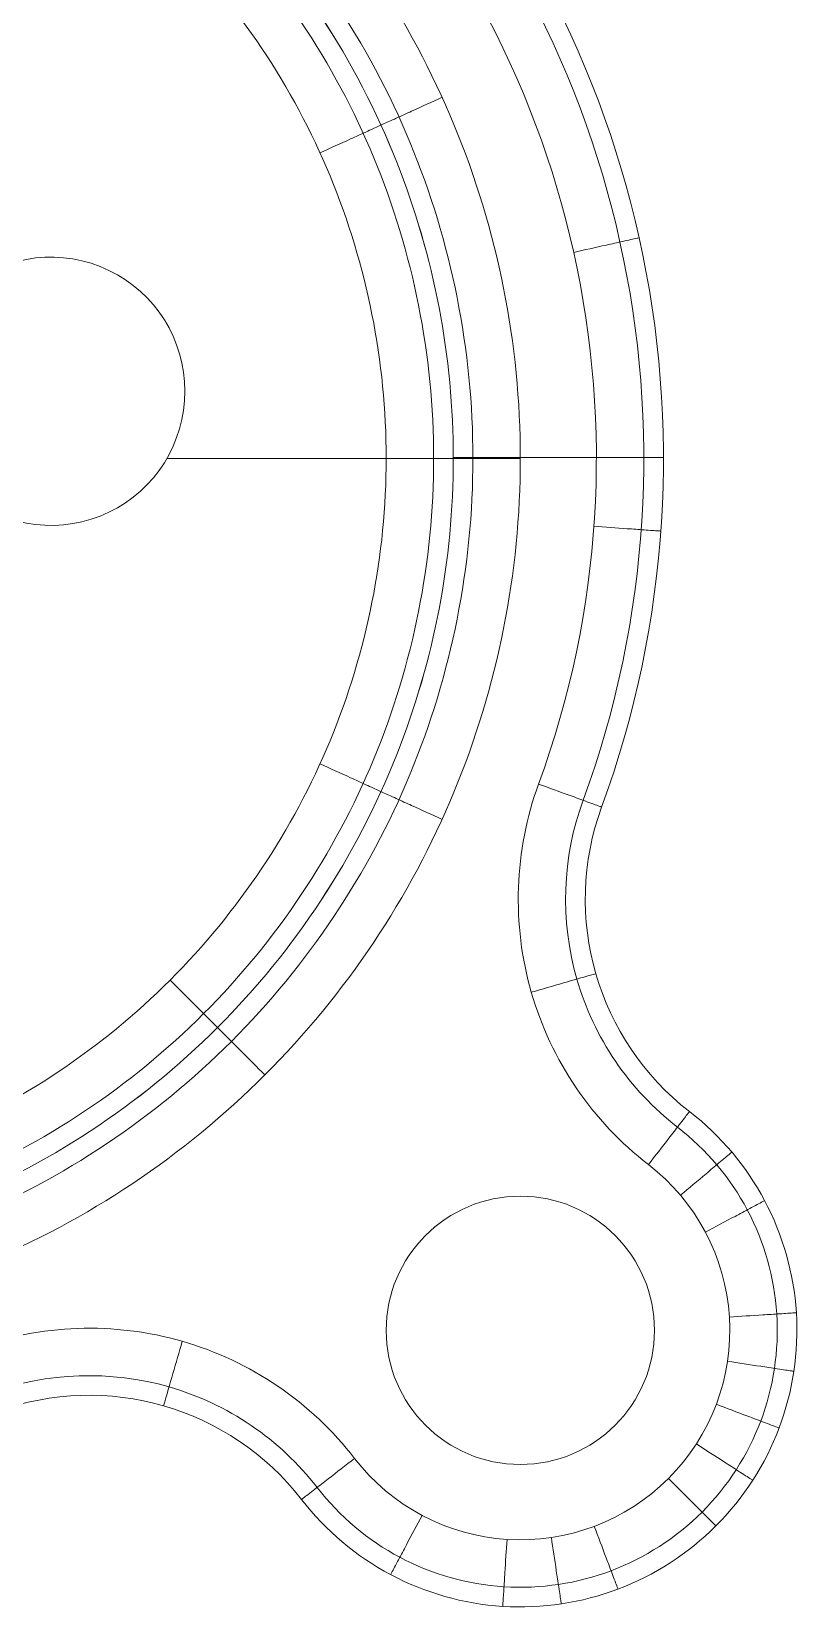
# Model space of a CAD drawing. Header units: inches. Extents: x 25 to 188, y -279 to -12.
# Drawn here: x 104.85 to 107.36, y -222.22 to -217.07 of the extents above; entities that cross this region are included whole.
import ezdxf

# ---------------------------------------------------------------- set-up
doc = ezdxf.new("R2010")
doc.units = ezdxf.units.IN
doc.header["$MEASUREMENT"] = 0
doc.layers.add('back panel', color=7, linetype='Continuous')

# ---------------------------------------------------------------- blocks, each defined once
blk = doc.blocks.new('block 9')
at = {"layer": 'back panel', "color": 7, "lineweight": 18, "true_color": 0xffffff}
for points in [[(105.1008, -217.8448), (105.1008, -217.8448)], [(105.3491, -218.2396), (105.3491, -218.2396)], [(105.2904, -218.4587), (106.2253, -218.4587)], [(105.2904, -218.4587), (106.0062, -218.4587)], [(106.2253, -218.4558), (106.9115, -218.4558)], [(106.2253, -218.4587), (106.2253, -218.4587)], [(106.2253, -218.4587), (106.2253, -218.4587)], [(106.4443, -218.4558), (106.6924, -218.4558)], [(105.1008, -218.6345), (105.1008, -218.6345)], [(106.7097, -219.5975), (106.7097, -219.5975)], [(106.6907, -220.1415), (106.6907, -220.1415)], [(106.9967, -220.5917), (106.9967, -220.5917)], [(106.4443, -220.8681), (106.4443, -220.8681)], [(107.3456, -221.2487), (107.3456, -221.2487)], [(106.0062, -221.3062), (106.0062, -221.3062)], [(106.8824, -221.3062), (106.8824, -221.3062)], [(105.2796, -221.5526), (105.2796, -221.5526)], [(106.4443, -221.7443), (106.4443, -221.7443)], [(105.7298, -221.8585), (105.7298, -221.8585)], [(107.0829, -221.9448), (107.0829, -221.9448)], [(106.3869, -222.2075), (106.3869, -222.2075)]]:
    blk.add_lwpolyline(points, dxfattribs=at)
for points, knots in [([(106.7097, -219.5975), (107.1544, -218.3821), (106.8509, -217.019), (105.9327, -216.107), (105.0145, -215.1949), (103.6494, -214.9007), (102.437, -215.3535)], [0, 0, 0, 0, 1, 1, 1, 2, 2, 2, 2]), ([(106.7097, -219.5975), (107.1544, -218.3821), (106.8509, -217.019), (105.9327, -216.107), (105.0145, -215.1949), (103.6494, -214.9007), (102.437, -215.3535)], [0, 0, 0, 0, 1, 1, 1, 2, 2, 2, 2]), ([(102.437, -215.3535), (103.6494, -214.9007), (105.0145, -215.1949), (105.9327, -216.107), (106.8509, -217.019), (107.1544, -218.3821), (106.7097, -219.5975)], [0, 0, 0, 0, 1, 1, 1, 2, 2, 2, 2]), ([(106.6495, -219.5754), (107.0857, -218.3836), (106.7878, -217.0467), (105.8875, -216.1525), (104.9872, -215.2582), (103.6483, -214.9694), (102.4595, -215.4136)], [0, 0, 0, 0, 1, 1, 1, 2, 2, 2, 2]), ([(106.504, -219.5222), (106.9195, -218.3872), (106.6358, -217.114), (105.7784, -216.2623), (104.9209, -215.4107), (103.6459, -215.1356), (102.5137, -215.5587)], [0, 0, 0, 0, 1, 1, 1, 2, 2, 2, 2]), ([(106.4443, -218.4587), (106.4447, -218.8315), (106.3701, -219.2041), (106.2276, -219.5484), (106.085, -219.893), (105.874, -220.2085), (105.6103, -220.4722), (105.3467, -220.7359), (105.0312, -220.9469), (104.6866, -221.0895), (104.3422, -221.2319), (103.9696, -221.3063), (103.5968, -221.3063), (103.2241, -221.3063), (102.8514, -221.2319), (102.5071, -221.0895), (102.1624, -220.9469), (101.847, -220.7359), (101.5833, -220.4722), (101.3197, -220.2085), (101.1085, -219.8931), (100.966, -219.5484), (100.8235, -219.2041), (100.7492, -218.8314), (100.7492, -218.4587), (100.7492, -218.0859), (100.8236, -217.7133), (100.966, -217.3689), (101.1085, -217.0243), (101.3196, -216.7088), (101.5833, -216.4451), (101.847, -216.1815), (102.1624, -215.9704), (102.5071, -215.8279), (102.8514, -215.6855), (103.2241, -215.611), (103.5968, -215.611), (103.9696, -215.611), (104.3422, -215.6854), (104.6866, -215.8279), (105.0312, -215.9704), (105.3467, -216.1815), (105.6103, -216.4452), (105.874, -216.7088), (106.085, -217.0244), (106.2276, -217.3689), (106.3701, -217.7133), (106.4447, -218.0859), (106.4443, -218.4587)], [0, 0, 0, 0, 1, 1, 1, 2, 2, 2, 3, 3, 3, 4, 4, 4, 5, 5, 5, 6, 6, 6, 7, 7, 7, 8, 8, 8, 9, 9, 9, 10, 10, 10, 11, 11, 11, 12, 12, 12, 13, 13, 13, 14, 14, 14, 15, 15, 15, 16, 16, 16, 16]), ([(106.2894, -218.4587), (106.2898, -218.8112), (106.2193, -219.1636), (106.0845, -219.4891), (105.9497, -219.815), (105.7501, -220.1133), (105.5008, -220.3627), (105.2515, -220.612), (104.9532, -220.8116), (104.6273, -220.9464), (104.3017, -221.0811), (103.9493, -221.1514), (103.5968, -221.1514), (103.2444, -221.1514), (102.8919, -221.0811), (102.5663, -220.9464), (102.2405, -220.8116), (101.9422, -220.612), (101.6929, -220.3627), (101.4435, -220.1133), (101.2439, -219.815), (101.1091, -219.4891), (100.9744, -219.1635), (100.9041, -218.8111), (100.9041, -218.4587), (100.9041, -218.1062), (100.9744, -217.7538), (101.1091, -217.4282), (101.2439, -217.1023), (101.4435, -216.804), (101.6928, -216.5547), (101.9422, -216.3054), (102.2405, -216.1058), (102.5664, -215.971), (102.892, -215.8363), (103.2444, -215.7659), (103.5968, -215.7659), (103.9493, -215.7659), (104.3017, -215.8363), (104.6273, -215.971), (104.9532, -216.1058), (105.2515, -216.3054), (105.5008, -216.5547), (105.7501, -216.804), (105.9497, -217.1024), (106.0845, -217.4282), (106.2193, -217.7538), (106.2898, -218.1061), (106.2894, -218.4587)], [0, 0, 0, 0, 1, 1, 1, 2, 2, 2, 3, 3, 3, 4, 4, 4, 5, 5, 5, 6, 6, 6, 7, 7, 7, 8, 8, 8, 9, 9, 9, 10, 10, 10, 11, 11, 11, 12, 12, 12, 13, 13, 13, 14, 14, 14, 15, 15, 15, 16, 16, 16, 16]), ([(106.2253, -218.4587), (106.2253, -218.7902), (106.1628, -219.118), (106.0407, -219.4262), (105.9086, -219.7601), (105.7094, -220.0633), (105.4555, -220.3172), (105.2015, -220.5712), (104.8983, -220.7704), (104.5644, -220.9026), (104.2562, -221.0246), (103.9283, -221.0871), (103.5968, -221.0871), (103.2653, -221.0871), (102.9375, -221.0246), (102.6293, -220.9026), (102.2954, -220.7704), (101.9922, -220.5713), (101.7382, -220.3173), (101.4843, -220.0634), (101.2851, -219.7602), (101.1529, -219.4262), (101.0309, -219.118), (100.9683, -218.7902), (100.9683, -218.4587), (100.9683, -218.1272), (101.0309, -217.7994), (101.1529, -217.4912), (101.2851, -217.1573), (101.4842, -216.8541), (101.7382, -216.6001), (101.9921, -216.3462), (102.2953, -216.147), (102.6293, -216.0148), (102.9375, -215.8927), (103.2653, -215.8302), (103.5968, -215.8302), (103.9283, -215.8302), (104.2561, -215.8927), (104.5643, -216.0148), (104.8982, -216.1469), (105.2014, -216.3461), (105.4554, -216.6), (105.7093, -216.854), (105.9085, -217.1572), (106.0407, -217.4911), (106.1627, -217.7993), (106.2253, -218.1272), (106.2253, -218.4587)], [0, 0, 0, 0, 1, 1, 1, 2, 2, 2, 3, 3, 3, 4, 4, 4, 5, 5, 5, 6, 6, 6, 7, 7, 7, 8, 8, 8, 9, 9, 9, 10, 10, 10, 11, 11, 11, 12, 12, 12, 13, 13, 13, 14, 14, 14, 15, 15, 15, 16, 16, 16, 16]), ([(106.2253, -218.4587), (106.2253, -218.7902), (106.1628, -219.118), (106.0407, -219.4262), (105.9086, -219.7601), (105.7094, -220.0633), (105.4555, -220.3172), (105.2015, -220.5712), (104.8983, -220.7704), (104.5644, -220.9026), (104.2562, -221.0246), (103.9283, -221.0871), (103.5968, -221.0871), (103.2653, -221.0871), (102.9375, -221.0246), (102.6293, -220.9026), (102.2954, -220.7704), (101.9922, -220.5713), (101.7382, -220.3173), (101.4843, -220.0634), (101.2851, -219.7602), (101.1529, -219.4262), (101.0309, -219.118), (100.9683, -218.7902), (100.9683, -218.4587), (100.9683, -218.1272), (101.0309, -217.7994), (101.1529, -217.4912), (101.2851, -217.1573), (101.4842, -216.8541), (101.7382, -216.6001), (101.9921, -216.3462), (102.2953, -216.147), (102.6293, -216.0148), (102.9375, -215.8927), (103.2653, -215.8302), (103.5968, -215.8302), (103.9283, -215.8302), (104.2561, -215.8927), (104.5643, -216.0148), (104.8982, -216.1469), (105.2014, -216.3461), (105.4554, -216.6), (105.7093, -216.854), (105.9085, -217.1572), (106.0407, -217.4911), (106.1627, -217.7993), (106.2253, -218.1272), (106.2253, -218.4587)], [0, 0, 0, 0, 1, 1, 1, 2, 2, 2, 3, 3, 3, 4, 4, 4, 5, 5, 5, 6, 6, 6, 7, 7, 7, 8, 8, 8, 9, 9, 9, 10, 10, 10, 11, 11, 11, 12, 12, 12, 13, 13, 13, 14, 14, 14, 15, 15, 15, 16, 16, 16, 16]), ([(106.2253, -218.4587), (106.2253, -218.1272), (106.1628, -217.7994), (106.0407, -217.4912), (105.9086, -217.1573), (105.7094, -216.8541), (105.4555, -216.6001), (105.2015, -216.3462), (104.8983, -216.147), (104.5644, -216.0148), (104.2562, -215.8927), (103.9283, -215.8302), (103.5968, -215.8302), (103.2653, -215.8302), (102.9375, -215.8927), (102.6293, -216.0148), (102.2954, -216.1469), (101.9922, -216.3461), (101.7382, -216.6), (101.4843, -216.854), (101.2851, -217.1572), (101.1529, -217.4911), (101.0309, -217.7993), (100.9683, -218.1272), (100.9683, -218.4587), (100.9683, -218.7902), (101.0309, -219.118), (101.1529, -219.4262), (101.2851, -219.7601), (101.4842, -220.0633), (101.7382, -220.3172), (101.9921, -220.5712), (102.2953, -220.7704), (102.6293, -220.9026), (102.9375, -221.0246), (103.2653, -221.0871), (103.5968, -221.0871), (103.9283, -221.0871), (104.2561, -221.0246), (104.5643, -220.9026), (104.8982, -220.7704), (105.2014, -220.5713), (105.4554, -220.3173), (105.7093, -220.0634), (105.9085, -219.7602), (106.0407, -219.4262), (106.1627, -219.118), (106.2253, -218.7902), (106.2253, -218.4587)], [0, 0, 0, 0, 1, 1, 1, 2, 2, 2, 3, 3, 3, 4, 4, 4, 5, 5, 5, 6, 6, 6, 7, 7, 7, 8, 8, 8, 9, 9, 9, 10, 10, 10, 11, 11, 11, 12, 12, 12, 13, 13, 13, 14, 14, 14, 15, 15, 15, 16, 16, 16, 16]), ([(106.2253, -218.4587), (106.2253, -218.1272), (106.1628, -217.7994), (106.0407, -217.4912), (105.9086, -217.1573), (105.7094, -216.8541), (105.4555, -216.6001), (105.2015, -216.3462), (104.8983, -216.147), (104.5644, -216.0148), (104.2562, -215.8927), (103.9283, -215.8302), (103.5968, -215.8302), (103.2653, -215.8302), (102.9375, -215.8927), (102.6293, -216.0148), (102.2954, -216.1469), (101.9922, -216.3461), (101.7382, -216.6), (101.4843, -216.854), (101.2851, -217.1572), (101.1529, -217.4911), (101.0309, -217.7993), (100.9683, -218.1272), (100.9683, -218.4587), (100.9683, -218.7902), (101.0309, -219.118), (101.1529, -219.4262), (101.2851, -219.7601), (101.4842, -220.0633), (101.7382, -220.3172), (101.9921, -220.5712), (102.2953, -220.7704), (102.6293, -220.9026), (102.9375, -221.0246), (103.2653, -221.0871), (103.5968, -221.0871), (103.9283, -221.0871), (104.2561, -221.0246), (104.5643, -220.9026), (104.8982, -220.7704), (105.2014, -220.5713), (105.4554, -220.3173), (105.7093, -220.0634), (105.9085, -219.7602), (106.0407, -219.4262), (106.1627, -219.118), (106.2253, -218.7902), (106.2253, -218.4587)], [0, 0, 0, 0, 1, 1, 1, 2, 2, 2, 3, 3, 3, 4, 4, 4, 5, 5, 5, 6, 6, 6, 7, 7, 7, 8, 8, 8, 9, 9, 9, 10, 10, 10, 11, 11, 11, 12, 12, 12, 13, 13, 13, 14, 14, 14, 15, 15, 15, 16, 16, 16, 16]), ([(106.2253, -218.4587), (106.2253, -218.1272), (106.1628, -217.7994), (106.0407, -217.4912), (105.9086, -217.1573), (105.7094, -216.8541), (105.4555, -216.6001), (105.2015, -216.3462), (104.8983, -216.147), (104.5644, -216.0148), (104.2562, -215.8927), (103.9283, -215.8302), (103.5968, -215.8302), (103.2653, -215.8302), (102.9375, -215.8927), (102.6293, -216.0148), (102.2954, -216.1469), (101.9922, -216.3461), (101.7382, -216.6), (101.4843, -216.854), (101.2851, -217.1572), (101.1529, -217.4911), (101.0309, -217.7993), (100.9683, -218.1272), (100.9683, -218.4587), (100.9683, -218.7902), (101.0309, -219.118), (101.1529, -219.4262), (101.2851, -219.7601), (101.4842, -220.0633), (101.7382, -220.3172), (101.9921, -220.5712), (102.2953, -220.7704), (102.6293, -220.9026), (102.9375, -221.0246), (103.2653, -221.0871), (103.5968, -221.0871), (103.9283, -221.0871), (104.2561, -221.0246), (104.5643, -220.9026), (104.8982, -220.7704), (105.2014, -220.5713), (105.4554, -220.3173), (105.7093, -220.0634), (105.9085, -219.7602), (106.0407, -219.4262), (106.1627, -219.118), (106.2253, -218.7902), (106.2253, -218.4587)], [0, 0, 0, 0, 1, 1, 1, 2, 2, 2, 3, 3, 3, 4, 4, 4, 5, 5, 5, 6, 6, 6, 7, 7, 7, 8, 8, 8, 9, 9, 9, 10, 10, 10, 11, 11, 11, 12, 12, 12, 13, 13, 13, 14, 14, 14, 15, 15, 15, 16, 16, 16, 16]), ([(106.2253, -218.4587), (106.2253, -218.7902), (106.1628, -219.118), (106.0407, -219.4262), (105.9086, -219.7601), (105.7094, -220.0633), (105.4555, -220.3172), (105.2015, -220.5712), (104.8983, -220.7704), (104.5644, -220.9026), (104.2562, -221.0246), (103.9283, -221.0871), (103.5968, -221.0871), (103.2653, -221.0871), (102.9375, -221.0246), (102.6293, -220.9026), (102.2954, -220.7704), (101.9922, -220.5713), (101.7382, -220.3173), (101.4843, -220.0634), (101.2851, -219.7602), (101.1529, -219.4262), (101.0309, -219.118), (100.9683, -218.7902), (100.9683, -218.4587), (100.9683, -218.1272), (101.0309, -217.7994), (101.1529, -217.4912), (101.2851, -217.1573), (101.4842, -216.8541), (101.7382, -216.6001), (101.9921, -216.3462), (102.2953, -216.147), (102.6293, -216.0148), (102.9375, -215.8927), (103.2653, -215.8302), (103.5968, -215.8302), (103.9283, -215.8302), (104.2561, -215.8927), (104.5643, -216.0148), (104.8982, -216.1469), (105.2014, -216.3461), (105.4554, -216.6), (105.7093, -216.854), (105.9085, -217.1572), (106.0407, -217.4911), (106.1627, -217.7993), (106.2253, -218.1272), (106.2253, -218.4587)], [0, 0, 0, 0, 1, 1, 1, 2, 2, 2, 3, 3, 3, 4, 4, 4, 5, 5, 5, 6, 6, 6, 7, 7, 7, 8, 8, 8, 9, 9, 9, 10, 10, 10, 11, 11, 11, 12, 12, 12, 13, 13, 13, 14, 14, 14, 15, 15, 15, 16, 16, 16, 16]), ([(106.1611, -218.4587), (106.1615, -218.1229), (106.0943, -217.7874), (105.966, -217.4773), (105.8375, -217.167), (105.6475, -216.8829), (105.4101, -216.6454), (105.1727, -216.408), (104.8885, -216.2179), (104.5782, -216.0895), (104.2681, -215.9612), (103.9325, -215.8942), (103.5968, -215.8942), (103.2612, -215.8942), (102.9255, -215.9612), (102.6154, -216.0895), (102.3051, -216.2179), (102.021, -216.408), (101.7836, -216.6454), (101.5461, -216.8828), (101.356, -217.167), (101.2276, -217.4773), (101.0994, -217.7874), (101.0324, -218.123), (101.0324, -218.4587), (101.0324, -218.7943), (101.0994, -219.1299), (101.2276, -219.44), (101.356, -219.7504), (101.5461, -220.0345), (101.7836, -220.272), (102.021, -220.5094), (102.3051, -220.6995), (102.6154, -220.8278), (102.9256, -220.9561), (103.2612, -221.0231), (103.5968, -221.0231), (103.9325, -221.0231), (104.2681, -220.9561), (104.5782, -220.8278), (104.8885, -220.6995), (105.1727, -220.5094), (105.4101, -220.2719), (105.6475, -220.0345), (105.8375, -219.7503), (105.966, -219.44), (106.0943, -219.13), (106.1615, -218.7944), (106.1611, -218.4587)], [0, 0, 0, 0, 1, 1, 1, 2, 2, 2, 3, 3, 3, 4, 4, 4, 5, 5, 5, 6, 6, 6, 7, 7, 7, 8, 8, 8, 9, 9, 9, 10, 10, 10, 11, 11, 11, 12, 12, 12, 13, 13, 13, 14, 14, 14, 15, 15, 15, 16, 16, 16, 16]), ([(106.0062, -218.4587), (106.0066, -218.1432), (105.9435, -217.8279), (105.8229, -217.5366), (105.7022, -217.245), (105.5236, -216.978), (105.3006, -216.7549), (105.0775, -216.5318), (104.8105, -216.3532), (104.5189, -216.2326), (104.2275, -216.1121), (103.9122, -216.0491), (103.5968, -216.0491), (103.2814, -216.0491), (102.9661, -216.1121), (102.6747, -216.2326), (102.3831, -216.3532), (102.1162, -216.5318), (101.8931, -216.7549), (101.67, -216.978), (101.4913, -217.245), (101.3707, -217.5366), (101.2502, -217.828), (101.1873, -218.1433), (101.1873, -218.4587), (101.1873, -218.7741), (101.2502, -219.0894), (101.3707, -219.3808), (101.4914, -219.6724), (101.67, -219.9393), (101.8931, -220.1624), (102.1162, -220.3855), (102.3831, -220.5641), (102.6747, -220.6847), (102.9661, -220.8052), (103.2814, -220.8682), (103.5968, -220.8682), (103.9122, -220.8682), (104.2275, -220.8053), (104.5189, -220.6847), (104.8105, -220.5641), (105.0775, -220.3855), (105.3006, -220.1624), (105.5236, -219.9393), (105.7022, -219.6723), (105.8229, -219.3808), (105.9435, -219.0894), (106.0066, -218.7741), (106.0062, -218.4587)], [0, 0, 0, 0, 1, 1, 1, 2, 2, 2, 3, 3, 3, 4, 4, 4, 5, 5, 5, 6, 6, 6, 7, 7, 7, 8, 8, 8, 9, 9, 9, 10, 10, 10, 11, 11, 11, 12, 12, 12, 13, 13, 13, 14, 14, 14, 15, 15, 15, 16, 16, 16, 16]), ([(105.9895, -217.3704), (105.9896, -217.3707), (105.9897, -217.3703), (105.9899, -217.3703), (105.9902, -217.3701), (105.9906, -217.3699), (105.9909, -217.3698), (105.9924, -217.3691), (105.9939, -217.3684), (105.9954, -217.3678), (106.0017, -217.3649), (106.0081, -217.362), (106.0144, -217.3591), (106.0227, -217.3553), (106.031, -217.3515), (106.0393, -217.3478), (106.0559, -217.3402), (106.0726, -217.3327), (106.0892, -217.3251), (106.1224, -217.31), (106.1557, -217.2949), (106.1889, -217.2797)], [0, 0, 0, 0, 1, 1, 1, 2, 2, 2, 3, 3, 3, 4, 4, 4, 5, 5, 5, 6, 6, 6, 7, 7, 7, 7]), ([(105.9895, -217.3704), (105.9891, -217.3702), (105.9883, -217.371), (105.9883, -217.371), (105.9866, -217.3718), (105.9851, -217.3724), (105.9836, -217.3731), (105.9773, -217.376), (105.9709, -217.3789), (105.9646, -217.3818), (105.9563, -217.3855), (105.948, -217.3893), (105.9397, -217.3931), (105.9231, -217.4007), (105.9064, -217.4082), (105.8898, -217.4158), (105.8566, -217.4309), (105.8233, -217.446), (105.7901, -217.4611)], [0, 0, 0, 0, 1, 1, 1, 2, 2, 2, 3, 3, 3, 4, 4, 4, 5, 5, 5, 6, 6, 6, 6]), ([(106.8323, -217.7385), (106.8323, -217.7387), (106.8321, -217.7385), (106.8319, -217.7385), (106.8316, -217.7386), (106.8312, -217.7387), (106.8308, -217.7388), (106.8292, -217.7391), (106.8276, -217.7395), (106.826, -217.7399), (106.8192, -217.7414), (106.8124, -217.7429), (106.8056, -217.7444), (106.7967, -217.7464), (106.7878, -217.7484), (106.7789, -217.7503), (106.7611, -217.7543), (106.7433, -217.7583), (106.7254, -217.7622), (106.6898, -217.7702), (106.6541, -217.7781), (106.6185, -217.786)], [0, 0, 0, 0, 1, 1, 1, 2, 2, 2, 3, 3, 3, 4, 4, 4, 5, 5, 5, 6, 6, 6, 7, 7, 7, 7]), ([(104.6373, -218.5816), (104.7687, -218.6869), (104.9489, -218.7075), (105.1008, -218.6345), (105.2526, -218.5616), (105.3491, -218.4081), (105.3491, -218.2396), (105.3491, -218.0712), (105.2526, -217.9177), (105.1008, -217.8448), (104.9489, -217.7718), (104.7687, -217.7924), (104.6373, -217.8977)], [0, 0, 0, 0, 1, 1, 1, 2, 2, 2, 3, 3, 3, 4, 4, 4, 4]), ([(104.6373, -217.8977), (104.7687, -217.7924), (104.9489, -217.7718), (105.1008, -217.8448), (105.2526, -217.9177), (105.3491, -218.0712), (105.3491, -218.2396), (105.3491, -218.4081), (105.2526, -218.5616), (105.1008, -218.6345), (104.9489, -218.7075), (104.7687, -218.6869), (104.6373, -218.5816)], [0, 0, 0, 0, 1, 1, 1, 2, 2, 2, 3, 3, 3, 4, 4, 4, 4]), ([(104.6373, -218.5816), (104.7687, -218.6869), (104.9489, -218.7075), (105.1008, -218.6345), (105.2526, -218.5616), (105.3491, -218.4081), (105.3491, -218.2396), (105.3491, -218.0712), (105.2526, -217.9177), (105.1008, -217.8448), (104.9489, -217.7718), (104.7687, -217.7924), (104.6373, -217.8977)], [0, 0, 0, 0, 1, 1, 1, 2, 2, 2, 3, 3, 3, 4, 4, 4, 4]), ([(106.2253, -218.4587), (106.2254, -218.4584), (106.225, -218.4587), (106.225, -218.4587), (106.2245, -218.4587), (106.2241, -218.4587), (106.2237, -218.4587), (106.2221, -218.4587), (106.2204, -218.4587), (106.2188, -218.4587), (106.2118, -218.4587), (106.2049, -218.4587), (106.1979, -218.4587), (106.1888, -218.4587), (106.1797, -218.4587), (106.1705, -218.4587), (106.1523, -218.4587), (106.134, -218.4587), (106.1158, -218.4587), (106.0793, -218.4587), (106.0427, -218.4587), (106.0062, -218.4587)], [0, 0, 0, 0, 1, 1, 1, 2, 2, 2, 3, 3, 3, 4, 4, 4, 5, 5, 5, 6, 6, 6, 7, 7, 7, 7]), ([(106.903, -218.6963), (106.9031, -218.6961), (106.9027, -218.6962), (106.9027, -218.6962), (106.9022, -218.6962), (106.9018, -218.6962), (106.9014, -218.6961), (106.8998, -218.696), (106.8982, -218.6959), (106.8965, -218.6958), (106.8896, -218.6953), (106.8826, -218.6948), (106.8757, -218.6943), (106.8666, -218.6937), (106.8575, -218.693), (106.8484, -218.6923), (106.8302, -218.691), (106.812, -218.6897), (106.7937, -218.6884), (106.7573, -218.6858), (106.7209, -218.6832), (106.6845, -218.6806)], [0, 0, 0, 0, 1, 1, 1, 2, 2, 2, 3, 3, 3, 4, 4, 4, 5, 5, 5, 6, 6, 6, 7, 7, 7, 7]), ([(105.9895, -219.5469), (105.9891, -219.5471), (105.9883, -219.5464), (105.9883, -219.5464), (105.9866, -219.5456), (105.9851, -219.5449), (105.9836, -219.5442), (105.9773, -219.5414), (105.9709, -219.5385), (105.9646, -219.5356), (105.9563, -219.5318), (105.948, -219.528), (105.9397, -219.5243), (105.9231, -219.5167), (105.9064, -219.5091), (105.8898, -219.5016), (105.8566, -219.4865), (105.8233, -219.4713), (105.7901, -219.4562)], [0, 0, 0, 0, 1, 1, 1, 2, 2, 2, 3, 3, 3, 4, 4, 4, 5, 5, 5, 6, 6, 6, 6]), ([(105.9895, -219.5469), (105.9897, -219.5467), (105.9897, -219.547), (105.9899, -219.5471), (105.9902, -219.5473), (105.9906, -219.5474), (105.9909, -219.5476), (105.9924, -219.5483), (105.9939, -219.5489), (105.9954, -219.5496), (106.0017, -219.5525), (106.0081, -219.5554), (106.0144, -219.5582), (106.0227, -219.562), (106.031, -219.5658), (106.0393, -219.5696), (106.056, -219.5771), (106.0726, -219.5847), (106.0892, -219.5923), (106.1224, -219.6074), (106.1557, -219.6225), (106.1889, -219.6376)], [0, 0, 0, 0, 1, 1, 1, 2, 2, 2, 3, 3, 3, 4, 4, 4, 5, 5, 5, 6, 6, 6, 7, 7, 7, 7]), ([(106.8627, -220.765), (106.6796, -220.6244), (106.5441, -220.4236), (106.4802, -220.2022), (106.4163, -219.9809), (106.4239, -219.7387), (106.504, -219.5222)], [0, 0, 0, 0, 1, 1, 1, 2, 2, 2, 2]), ([(106.504, -219.5222), (106.5383, -219.5348), (106.5726, -219.5473), (106.6069, -219.5599), (106.624, -219.5661), (106.6412, -219.5724), (106.6583, -219.5787), (106.6669, -219.5818), (106.6755, -219.5849), (106.684, -219.5881), (106.6906, -219.5905), (106.6971, -219.5929), (106.7036, -219.5952), (106.7052, -219.5958), (106.7067, -219.5964), (106.7082, -219.5969), (106.7087, -219.5971), (106.7107, -219.5978), (106.7097, -219.5975)], [0, 0, 0, 0, 1, 1, 1, 2, 2, 2, 3, 3, 3, 4, 4, 4, 5, 5, 5, 6, 6, 6, 6]), ([(106.9574, -220.6424), (106.8002, -220.5218), (106.6839, -220.3494), (106.629, -220.1593), (106.5741, -219.9692), (106.5807, -219.7613), (106.6495, -219.5754)], [0, 0, 0, 0, 1, 1, 1, 2, 2, 2, 2]), ([(105.4555, -220.3173), (105.4564, -220.3177), (105.4547, -220.3166), (105.4543, -220.3162), (105.4532, -220.315), (105.452, -220.3139), (105.4509, -220.3127), (105.446, -220.3078), (105.441, -220.3029), (105.4361, -220.298), (105.4296, -220.2915), (105.4232, -220.285), (105.4167, -220.2786), (105.4038, -220.2657), (105.3909, -220.2528), (105.378, -220.2399), (105.3522, -220.2141), (105.3264, -220.1882), (105.3006, -220.1624)], [0, 0, 0, 0, 1, 1, 1, 2, 2, 2, 3, 3, 3, 4, 4, 4, 5, 5, 5, 6, 6, 6, 6]), ([(105.4555, -220.3173), (105.4555, -220.3175), (105.4556, -220.3175), (105.4557, -220.3176), (105.456, -220.3178), (105.4563, -220.3181), (105.4565, -220.3184), (105.4577, -220.3196), (105.4589, -220.3207), (105.46, -220.3219), (105.4649, -220.3268), (105.4699, -220.3317), (105.4748, -220.3367), (105.4812, -220.3431), (105.4877, -220.3495), (105.4941, -220.356), (105.5071, -220.3689), (105.52, -220.3818), (105.5329, -220.3947), (105.5587, -220.4206), (105.5845, -220.4464), (105.6103, -220.4722)], [0, 0, 0, 0, 1, 1, 1, 2, 2, 2, 3, 3, 3, 4, 4, 4, 5, 5, 5, 6, 6, 6, 7, 7, 7, 7]), ([(106.9967, -220.5917), (106.9973, -220.5908), (106.996, -220.5925), (106.9957, -220.5929), (106.9947, -220.5942), (106.9937, -220.5955), (106.9927, -220.5968), (106.9884, -220.6023), (106.9842, -220.6078), (106.9799, -220.6133), (106.9744, -220.6205), (106.9688, -220.6278), (106.9632, -220.635), (106.952, -220.6494), (106.9408, -220.6639), (106.9297, -220.6783), (106.9074, -220.7072), (106.885, -220.7361), (106.8627, -220.765)], [0, 0, 0, 0, 1, 1, 1, 2, 2, 2, 3, 3, 3, 4, 4, 4, 5, 5, 5, 6, 6, 6, 6]), ([(105.7298, -221.8585), (105.8885, -222.0638), (106.1279, -222.191), (106.3869, -222.2075), (106.6458, -222.224), (106.8994, -222.1283), (107.0829, -221.9448), (107.2664, -221.7613), (107.3621, -221.5077), (107.3456, -221.2487), (107.3291, -220.9897), (107.202, -220.7504), (106.9967, -220.5917)], [0, 0, 0, 0, 1, 1, 1, 2, 2, 2, 3, 3, 3, 4, 4, 4, 4]), ([(105.7298, -221.8585), (105.8885, -222.0638), (106.1279, -222.191), (106.3869, -222.2075), (106.6458, -222.224), (106.8994, -222.1283), (107.0829, -221.9448), (107.2664, -221.7613), (107.3621, -221.5077), (107.3456, -221.2487), (107.3291, -220.9897), (107.202, -220.7504), (106.9967, -220.5917)], [0, 0, 0, 0, 1, 1, 1, 2, 2, 2, 3, 3, 3, 4, 4, 4, 4]), ([(106.9967, -220.5917), (107.202, -220.7504), (107.3291, -220.9897), (107.3456, -221.2487), (107.3621, -221.5077), (107.2664, -221.7613), (107.0829, -221.9448), (106.8994, -222.1283), (106.6458, -222.224), (106.3869, -222.2075), (106.1279, -222.191), (105.8885, -222.0638), (105.7298, -221.8585)], [0, 0, 0, 0, 1, 1, 1, 2, 2, 2, 3, 3, 3, 4, 4, 4, 4]), ([(105.7806, -221.8193), (105.9278, -222.0101), (106.1506, -222.1282), (106.3909, -222.1435), (106.6315, -222.1588), (106.8671, -222.0699), (107.0376, -221.8994), (107.208, -221.7291), (107.297, -221.4932), (107.2816, -221.2528), (107.2662, -221.0124), (107.1483, -220.7897), (106.9574, -220.6424)], [0, 0, 0, 0, 1, 1, 1, 2, 2, 2, 3, 3, 3, 4, 4, 4, 4]), ([(107.1348, -220.7241), (107.1353, -220.7232), (107.134, -220.7247), (107.1336, -220.7251), (107.1323, -220.7261), (107.1311, -220.7272), (107.1298, -220.7282), (107.1245, -220.7327), (107.1192, -220.7372), (107.1138, -220.7417), (107.1069, -220.7476), (107.0999, -220.7535), (107.0929, -220.7594), (107.079, -220.7711), (107.065, -220.7829), (107.051, -220.7947), (107.0231, -220.8182), (106.9952, -220.8417), (106.9673, -220.8653)], [0, 0, 0, 0, 1, 1, 1, 2, 2, 2, 3, 3, 3, 4, 4, 4, 5, 5, 5, 6, 6, 6, 6]), ([(105.9031, -221.7246), (106.0231, -221.8801), (106.2048, -221.9764), (106.4008, -221.9889), (106.597, -222.0014), (106.7891, -221.9289), (106.9281, -221.7899), (107.067, -221.6511), (107.1396, -221.4587), (107.127, -221.2627), (107.1145, -221.0666), (107.0183, -220.8851), (106.8627, -220.765)], [0, 0, 0, 0, 1, 1, 1, 2, 2, 2, 3, 3, 3, 4, 4, 4, 4]), ([(106.8824, -221.3062), (106.8824, -221.0642), (106.6863, -220.8681), (106.4443, -220.8681), (106.2024, -220.8681), (106.0062, -221.0642), (106.0062, -221.3062), (106.0062, -221.5481), (106.2024, -221.7443), (106.4443, -221.7443), (106.6863, -221.7443), (106.8824, -221.5481), (106.8824, -221.3062)], [0, 0, 0, 0, 1, 1, 1, 2, 2, 2, 3, 3, 3, 4, 4, 4, 4]), ([(106.8824, -221.3062), (106.8824, -221.5481), (106.6863, -221.7443), (106.4443, -221.7443), (106.2024, -221.7443), (106.0062, -221.5481), (106.0062, -221.3062), (106.0062, -221.0642), (106.2024, -220.8681), (106.4443, -220.8681), (106.6863, -220.8681), (106.8824, -221.0642), (106.8824, -221.3062)], [0, 0, 0, 0, 1, 1, 1, 2, 2, 2, 3, 3, 3, 4, 4, 4, 4]), ([(106.8824, -221.3062), (106.8824, -221.0642), (106.6863, -220.8681), (106.4443, -220.8681), (106.2024, -220.8681), (106.0062, -221.0642), (106.0062, -221.3062), (106.0062, -221.5481), (106.2024, -221.7443), (106.4443, -221.7443), (106.6863, -221.7443), (106.8824, -221.5481), (106.8824, -221.3062)], [0, 0, 0, 0, 1, 1, 1, 2, 2, 2, 3, 3, 3, 4, 4, 4, 4]), ([(107.242, -220.8826), (107.242, -220.8831), (107.2409, -220.8832), (107.2406, -220.8833), (107.2392, -220.8841), (107.2377, -220.8849), (107.2363, -220.8856), (107.2301, -220.8889), (107.224, -220.8922), (107.2178, -220.8954), (107.2098, -220.8997), (107.2017, -220.904), (107.1936, -220.9083), (107.1775, -220.9168), (107.1614, -220.9254), (107.1453, -220.9339), (107.113, -220.9511), (107.0808, -220.9682), (107.0485, -220.9853)], [0, 0, 0, 0, 1, 1, 1, 2, 2, 2, 3, 3, 3, 4, 4, 4, 5, 5, 5, 6, 6, 6, 6]), ([(107.3456, -221.2487), (107.3467, -221.2488), (107.3446, -221.2488), (107.3441, -221.2488), (107.3425, -221.2489), (107.3408, -221.249), (107.3392, -221.2491), (107.3322, -221.2496), (107.3253, -221.25), (107.3183, -221.2505), (107.3092, -221.251), (107.3001, -221.2516), (107.291, -221.2522), (107.2728, -221.2534), (107.2546, -221.2545), (107.2363, -221.2557), (107.1999, -221.258), (107.1635, -221.2603), (107.127, -221.2627)], [0, 0, 0, 0, 1, 1, 1, 2, 2, 2, 3, 3, 3, 4, 4, 4, 5, 5, 5, 6, 6, 6, 6]), ([(104.6604, -221.3659), (104.8768, -221.2858), (105.119, -221.2781), (105.3404, -221.342), (105.5618, -221.4059), (105.7626, -221.5415), (105.9031, -221.7246)], [0, 0, 0, 0, 1, 1, 1, 2, 2, 2, 2]), ([(107.3375, -221.4399), (107.3385, -221.44), (107.3364, -221.4397), (107.3359, -221.4397), (107.3343, -221.4394), (107.3327, -221.4392), (107.3311, -221.4389), (107.3242, -221.4379), (107.3173, -221.4369), (107.3104, -221.4358), (107.3014, -221.4345), (107.2924, -221.4331), (107.2833, -221.4318), (107.2653, -221.4291), (107.2472, -221.4264), (107.2292, -221.4237), (107.1931, -221.4183), (107.157, -221.4129), (107.1209, -221.4075)], [0, 0, 0, 0, 1, 1, 1, 2, 2, 2, 3, 3, 3, 4, 4, 4, 5, 5, 5, 6, 6, 6, 6]), ([(104.7136, -221.5113), (104.8994, -221.4426), (105.1073, -221.436), (105.2974, -221.4909), (105.4875, -221.5457), (105.6599, -221.6621), (105.7806, -221.8193)], [0, 0, 0, 0, 1, 1, 1, 2, 2, 2, 2]), ([(107.2893, -221.6251), (107.2902, -221.6256), (107.2883, -221.6247), (107.2878, -221.6245), (107.2863, -221.6239), (107.2848, -221.6234), (107.2832, -221.6228), (107.2767, -221.6203), (107.2702, -221.6179), (107.2637, -221.6154), (107.2551, -221.6122), (107.2466, -221.609), (107.2381, -221.6058), (107.221, -221.5993), (107.2039, -221.5928), (107.1868, -221.5864), (107.1527, -221.5735), (107.1185, -221.5606), (107.0843, -221.5477)], [0, 0, 0, 0, 1, 1, 1, 2, 2, 2, 3, 3, 3, 4, 4, 4, 5, 5, 5, 6, 6, 6, 6]), ([(105.7298, -221.8585), (105.729, -221.8591), (105.7306, -221.8579), (105.731, -221.8576), (105.7323, -221.8566), (105.7336, -221.8556), (105.7349, -221.8546), (105.7404, -221.8503), (105.7459, -221.8461), (105.7515, -221.8418), (105.7587, -221.8362), (105.7659, -221.8306), (105.7731, -221.825), (105.7876, -221.8139), (105.802, -221.8027), (105.8164, -221.7915), (105.8453, -221.7692), (105.8742, -221.7469), (105.9031, -221.7246)], [0, 0, 0, 0, 1, 1, 1, 2, 2, 2, 3, 3, 3, 4, 4, 4, 5, 5, 5, 6, 6, 6, 6]), ([(107.2031, -221.7959), (107.2039, -221.7966), (107.2022, -221.7953), (107.2018, -221.795), (107.2004, -221.7941), (107.1991, -221.7933), (107.1977, -221.7924), (107.1918, -221.7886), (107.186, -221.7848), (107.1801, -221.7811), (107.1725, -221.7761), (107.1648, -221.7712), (107.1571, -221.7662), (107.1418, -221.7563), (107.1264, -221.7464), (107.1111, -221.7365), (107.0804, -221.7167), (107.0497, -221.6969), (107.0191, -221.6771)], [0, 0, 0, 0, 1, 1, 1, 2, 2, 2, 3, 3, 3, 4, 4, 4, 5, 5, 5, 6, 6, 6, 6]), ([(107.083, -221.9448), (107.0837, -221.9455), (107.0822, -221.9441), (107.0818, -221.9437), (107.0807, -221.9426), (107.0795, -221.9414), (107.0784, -221.9402), (107.0734, -221.9353), (107.0685, -221.9304), (107.0636, -221.9255), (107.0571, -221.919), (107.0507, -221.9126), (107.0442, -221.9061), (107.0313, -221.8932), (107.0184, -221.8803), (107.0055, -221.8674), (106.9797, -221.8416), (106.9539, -221.8157), (106.9281, -221.7899)], [0, 0, 0, 0, 1, 1, 1, 2, 2, 2, 3, 3, 3, 4, 4, 4, 5, 5, 5, 6, 6, 6, 6]), ([(106.0207, -222.1038), (106.0209, -222.104), (106.0208, -222.1036), (106.0208, -222.1036), (106.0211, -222.1032), (106.0213, -222.1028), (106.0215, -222.1025), (106.0222, -222.101), (106.023, -222.0996), (106.0238, -222.0981), (106.027, -222.092), (106.0303, -222.0858), (106.0336, -222.0797), (106.0378, -222.0716), (106.0421, -222.0636), (106.0464, -222.0555), (106.055, -222.0394), (106.0635, -222.0232), (106.0721, -222.0071), (106.0892, -221.9749), (106.1063, -221.9426), (106.1235, -221.9104)], [0, 0, 0, 0, 1, 1, 1, 2, 2, 2, 3, 3, 3, 4, 4, 4, 5, 5, 5, 6, 6, 6, 7, 7, 7, 7]), ([(106.578, -222.1993), (106.5783, -222.2003), (106.5779, -222.1983), (106.5778, -222.1978), (106.5776, -222.1962), (106.5773, -222.1945), (106.5771, -222.1929), (106.5761, -222.186), (106.575, -222.1792), (106.574, -222.1723), (106.5727, -222.1632), (106.5713, -222.1542), (106.5699, -222.1452), (106.5672, -222.1271), (106.5645, -222.1091), (106.5618, -222.091), (106.5564, -222.0549), (106.551, -222.0188), (106.5456, -221.9827)], [0, 0, 0, 0, 1, 1, 1, 2, 2, 2, 3, 3, 3, 4, 4, 4, 5, 5, 5, 6, 6, 6, 6]), ([(106.7632, -222.1512), (106.7634, -222.1508), (106.7628, -222.15), (106.7627, -222.1497), (106.7621, -222.1482), (106.7615, -222.1466), (106.7609, -222.1451), (106.7585, -222.1386), (106.756, -222.1321), (106.7535, -222.1255), (106.7503, -222.117), (106.7471, -222.1085), (106.7439, -222.0999), (106.7374, -222.0829), (106.731, -222.0658), (106.7245, -222.0487), (106.7116, -222.0145), (106.6988, -221.9804), (106.6859, -221.9462)], [0, 0, 0, 0, 1, 1, 1, 2, 2, 2, 3, 3, 3, 4, 4, 4, 5, 5, 5, 6, 6, 6, 6]), ([(106.3869, -222.2075), (106.3868, -222.2086), (106.3869, -222.2065), (106.387, -222.206), (106.3871, -222.2043), (106.3872, -222.2027), (106.3873, -222.2011), (106.3877, -222.1941), (106.3882, -222.1871), (106.3886, -222.1802), (106.3892, -222.1711), (106.3898, -222.162), (106.3904, -222.1529), (106.3915, -222.1347), (106.3927, -222.1164), (106.3938, -222.0982), (106.3961, -222.0618), (106.3985, -222.0254), (106.4008, -221.9889)], [0, 0, 0, 0, 1, 1, 1, 2, 2, 2, 3, 3, 3, 4, 4, 4, 5, 5, 5, 6, 6, 6, 6])]:
    blk.add_open_spline(points, degree=3, knots=knots, dxfattribs=at)
for points in [[(106.2253, -218.4587), (106.2983, -218.4587), (106.3713, -218.4587), (106.4443, -218.4587)], [(106.9967, -220.5917), (106.6946, -220.3582), (106.5785, -219.956), (106.7097, -219.5975)], [(106.9967, -220.5917), (106.6946, -220.3582), (106.5785, -219.956), (106.7097, -219.5975)], [(106.7097, -219.5975), (106.5785, -219.956), (106.6946, -220.3582), (106.9967, -220.5917)], [(106.6906, -220.1415), (106.6204, -220.1616), (106.5503, -220.182), (106.4802, -220.2022)], [(105.2796, -221.5525), (105.2998, -221.4823), (105.3201, -221.4122), (105.3404, -221.342)], [(104.7356, -221.5716), (105.0941, -221.4404), (105.4963, -221.5565), (105.7298, -221.8585)], [(104.7356, -221.5716), (105.0941, -221.4404), (105.4963, -221.5565), (105.7298, -221.8585)], [(105.7298, -221.8585), (105.4963, -221.5565), (105.0941, -221.4404), (104.7356, -221.5716)]]:
    blk.add_open_spline(points, degree=3, dxfattribs=at)
blk = doc.blocks.new('block 8')
at = {"layer": 'back panel'}
blk.add_blockref('block 9', (0, 0), dxfattribs=at)

msp = doc.modelspace()

# ---------------------------------------------------------------- block references
at = {"layer": 'back panel'}
msp.add_blockref('block 8', (0, 0), dxfattribs=at)

doc.saveas('drawing.dxf')
